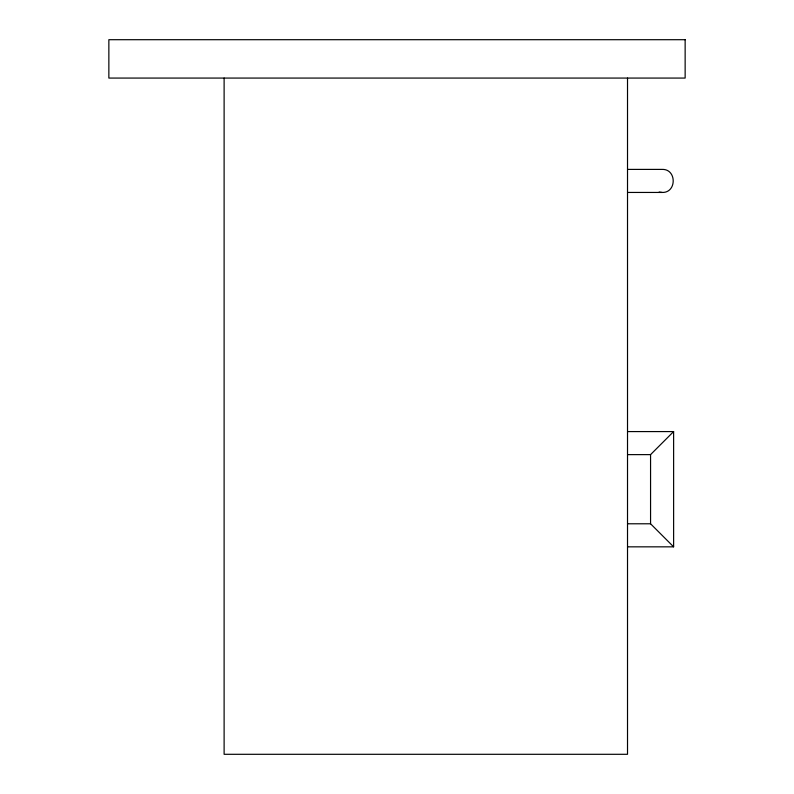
<?xml version="1.0" encoding="UTF-8"?>
<svg xmlns="http://www.w3.org/2000/svg" width="794" height="794" viewBox="0 0 794 794"><rect width="100%" height="100%" fill="white"/><g stroke="black" fill="none" stroke-linecap="round" stroke-linejoin="round"><path stroke-width="1.19" d="M627.518 546.838L673.62 546.838L650.564 523.782L650.564 454.625L673.62 431.579L627.518 431.579M627.518 192.446L662.097 192.446C676.895 193.011 676.895 168.834 662.097 169.4L627.518 169.4M627.518 454.625L650.564 454.625M627.518 523.782L650.564 523.782M659.109 192.059L662.097 192.446M673.62 431.579L673.62 546.838M627.518 78.07L627.518 754.3L224.116 754.3L224.116 78.07M685.143 39.7L108.857 39.7L108.857 78.07L685.143 78.07L685.143 39.7"/></g></svg>
